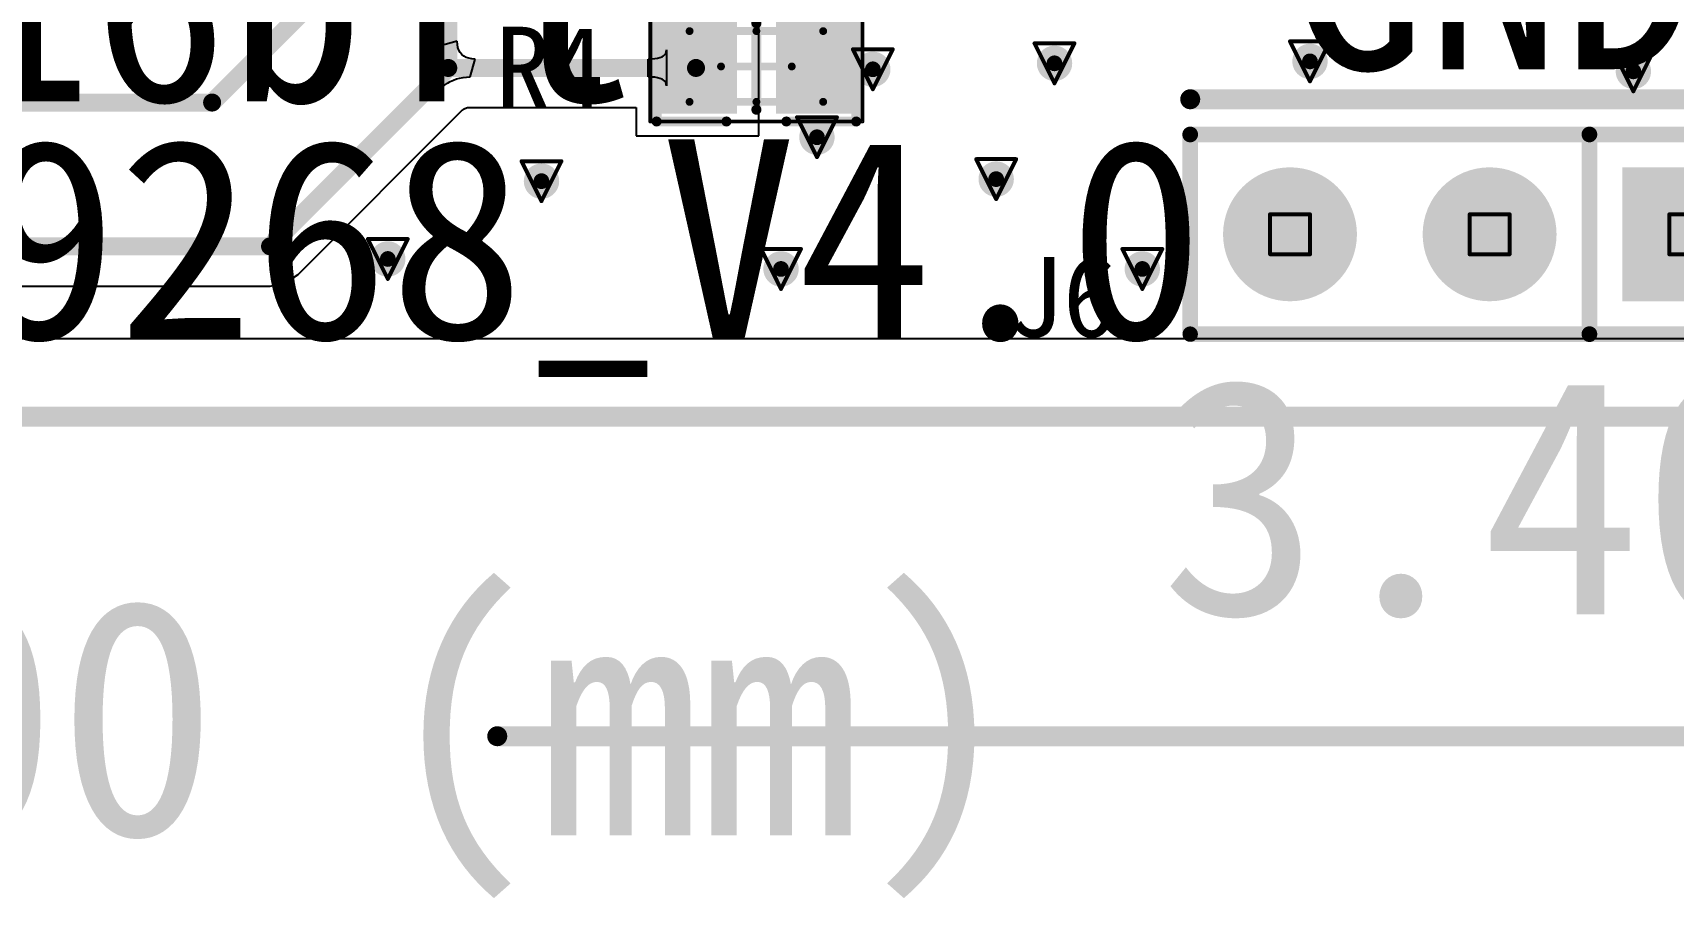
# Model space of a CAD drawing. Header units: millimetres. Extents: x 80 to 220, y 44 to 120.
# Drawn here: x 120.66 to 141.53, y 43.82 to 54.83 of the extents above; entities that cross this region are included whole.
import ezdxf

# ---------------------------------------------------------------- set-up
doc = ezdxf.new("R2010")
doc.units = ezdxf.units.MM
for name, color, linetype in [('BottomLayer', 5, 'Continuous'), ('BottomSolder', 6, 'Continuous'), ('DrillDrawing', 1, 'Continuous'), ('KeepOutLayer', 6, 'Continuous'), ('Mechanical13', 56, 'Continuous'), ('Mechanical15', 56, 'Continuous'), ('MultiLayer', 9, 'Continuous'), ('PadHoleLayer', 156, 'Continuous'), ('TopLayer', 1, 'Continuous'), ('TopOverlay', 2, 'Continuous'), ('TopPaste', 8, 'Continuous'), ('TopSolder', 216, 'Continuous'), ('ViaHoleLayer', 16, 'Continuous')]:
    doc.layers.add(name, color=color, linetype=linetype)

# ---------------------------------------------------------------- blocks, each defined once
blk = doc.blocks.new('R0603_71')
at = {"layer": 'Mechanical13', "const_width": 0.1}
for points in [[(-0.85, 0.45), (0.85, 0.45)], [(-0.85, -0.45), (-0.85, 0.45)], [(0.85, -0.45), (0.85, 0.45)], [(-0.85, -0.45), (0.85, -0.45)]]:
    blk.add_lwpolyline(points, dxfattribs=at)
at = {"layer": 'Mechanical13', "const_width": 0.05}
for points in [[(-0.875, 0.45, 1), (-0.825, 0.45, 1)], [(-0.875, 0.45, 1), (-0.825, 0.45, 1)], [(0.825, 0.45, 1), (0.875, 0.45, 1)], [(0.825, 0.45, 1), (0.875, 0.45, 1)], [(-0.875, -0.45, 1), (-0.825, -0.45, 1)], [(-0.875, -0.45, 1), (-0.825, -0.45, 1)], [(0.825, -0.45, 1), (0.875, -0.45, 1)], [(0.825, -0.45, 1), (0.875, -0.45, 1)]]:
    blk.add_lwpolyline(points, format="xyb", close=True, dxfattribs=at)
at = {"layer": 'Mechanical15'}
for points, const_width in [([(-1.35, -0.7), (-1.35, 0.7)], 0.05), ([(-1.35, 0.7), (1.35, 0.7)], 0.05), ([(1.35, -0.7), (1.35, 0.7)], 0.05), ([(0, -0.45), (0, 0.45)], 0.1), ([(-0.45, 0), (0.45, 0)], 0.1), ([(-1.35, -0.7), (1.35, -0.7)], 0.05)]:
    blk.add_lwpolyline(points, dxfattribs=dict(at, const_width=const_width))
for points, const_width in [([(-1.362, 0.7, 1), (-1.338, 0.7, 1)], 0.025), ([(-1.362, 0.7, 1), (-1.338, 0.7, 1)], 0.025), ([(1.338, 0.7, 1), (1.362, 0.7, 1)], 0.025), ([(1.338, 0.7, 1), (1.362, 0.7, 1)], 0.025), ([(-0.025, 0.45, 1), (0.025, 0.45, 1)], 0.05), ([(-0.475, 0, 1), (-0.425, 0, 1)], 0.05), ([(0.425, 0, 1), (0.475, 0, 1)], 0.05), ([(-0.025, -0.45, 1), (0.025, -0.45, 1)], 0.05), ([(-1.362, -0.7, 1), (-1.338, -0.7, 1)], 0.025), ([(-1.362, -0.7, 1), (-1.338, -0.7, 1)], 0.025), ([(1.338, -0.7, 1), (1.362, -0.7, 1)], 0.025), ([(1.338, -0.7, 1), (1.362, -0.7, 1)], 0.025)]:
    blk.add_lwpolyline(points, format="xyb", close=True, dxfattribs=dict(at, const_width=const_width))
at = {"layer": 'TopLayer'}
for points in [[(-0.35, -0.5), (-0.35, 0.5), (-1.15, -0.5), (-1.15, 0.5)], [(1.15, -0.5), (1.15, 0.5), (0.35, -0.5), (0.35, 0.5)]]:
    blk.add_solid(points, dxfattribs=at)
at = {"layer": 'TopOverlay', "const_width": 0.127}
for points in [[(-1.27, 0.7), (-0.381, 0.7)], [(-1.27, -0.7), (-1.27, 0.7)], [(0.381, 0.7), (1.27, 0.7)], [(1.27, -0.7), (1.27, 0.7)], [(0, -0.55), (0, 0.55)], [(-1.27, -0.7), (-0.381, -0.7)], [(0.381, -0.7), (1.27, -0.7)]]:
    blk.add_lwpolyline(points, dxfattribs=at)
at = {"layer": 'TopOverlay', "const_width": 0.0635}
for points in [[(-1.302, 0.7, 1), (-1.238, 0.7, 1)], [(-1.302, 0.7, 1), (-1.238, 0.7, 1)], [(-0.413, 0.7, 1), (-0.349, 0.7, 1)], [(0.349, 0.7, 1), (0.413, 0.7, 1)], [(1.238, 0.7, 1), (1.302, 0.7, 1)], [(1.238, 0.7, 1), (1.302, 0.7, 1)], [(-0.032, 0.55, 1), (0.032, 0.55, 1)], [(-0.032, -0.55, 1), (0.032, -0.55, 1)], [(-1.302, -0.7, 1), (-1.238, -0.7, 1)], [(-1.302, -0.7, 1), (-1.238, -0.7, 1)], [(-0.413, -0.7, 1), (-0.349, -0.7, 1)], [(0.349, -0.7, 1), (0.413, -0.7, 1)], [(1.238, -0.7, 1), (1.302, -0.7, 1)], [(1.238, -0.7, 1), (1.302, -0.7, 1)]]:
    blk.add_lwpolyline(points, format="xyb", close=True, dxfattribs=at)
at = {"layer": 'TopPaste'}
for points in [[(-0.35, -0.5), (-0.35, 0.5), (-1.15, -0.5), (-1.15, 0.5)], [(1.15, -0.5), (1.15, 0.5), (0.35, -0.5), (0.35, 0.5)]]:
    blk.add_solid(points, dxfattribs=at)
at = {"layer": 'TopSolder'}
for points in [[(-0.248, -0.602), (-0.248, 0.602), (-1.252, -0.602), (-1.252, 0.602)], [(1.252, -0.602), (1.252, 0.602), (0.248, -0.602), (0.248, 0.602)]]:
    blk.add_solid(points, dxfattribs=at)
blk = doc.blocks.new('PIN_HDR1X3_2_54___80')
at = {"layer": 'BottomLayer', "const_width": 0.75}
for points in [[(-0.375, 0, 1), (0.375, 0, 1)], [(2.165, 0, 1), (2.915, 0, 1)]]:
    blk.add_lwpolyline(points, format="xyb", close=True, dxfattribs=at)
at = {"layer": 'BottomLayer'}
blk.add_solid([(-3.29, -0.75), (-1.79, -0.75), (-3.29, 0.75), (-1.79, 0.75)], dxfattribs=at)
at = {"layer": 'BottomSolder', "const_width": 0.852}
for points in [[(-0.426, 0, 1), (0.426, 0, 1)], [(2.114, 0, 1), (2.966, 0, 1)]]:
    blk.add_lwpolyline(points, format="xyb", close=True, dxfattribs=at)
at = {"layer": 'BottomSolder'}
blk.add_solid([(-3.392, -0.852), (-1.688, -0.852), (-3.392, 0.852), (-1.688, 0.852)], dxfattribs=at)
at = {"layer": 'MultiLayer', "const_width": 0.75}
for points in [[(-0.375, 0, 1), (0.375, 0, 1)], [(2.165, 0, 1), (2.915, 0, 1)]]:
    blk.add_lwpolyline(points, format="xyb", close=True, dxfattribs=at)
at = {"layer": 'MultiLayer'}
blk.add_solid([(-3.29, -0.75), (-1.79, -0.75), (-3.29, 0.75), (-1.79, 0.75)], dxfattribs=at)
at = {"layer": 'PadHoleLayer', "const_width": 0.45}
for points in [[(-2.765, 0, 1), (-2.315, 0, 1)], [(-0.225, 0, 1), (0.225, 0, 1)], [(2.315, 0, 1), (2.765, 0, 1)]]:
    blk.add_lwpolyline(points, format="xyb", close=True, dxfattribs=at)
at = {"layer": 'TopLayer', "const_width": 0.75}
for points in [[(-0.375, 0, 1), (0.375, 0, 1)], [(2.165, 0, 1), (2.915, 0, 1)]]:
    blk.add_lwpolyline(points, format="xyb", close=True, dxfattribs=at)
at = {"layer": 'TopLayer'}
blk.add_solid([(-3.29, -0.75), (-1.79, -0.75), (-3.29, 0.75), (-1.79, 0.75)], dxfattribs=at)
at = {"layer": 'TopOverlay'}
for points, const_width in [([(-3.81, 1.27), (-3.81, -1.27)], 0.2), ([(3.81, 1.27), (-3.81, 1.27)], 0.196), ([(-1.27, 1.27), (-1.27, -1.27)], 0.2), ([(3.81, 1.27), (3.81, -1.27)], 0.196), ([(3.81, -1.27), (-3.81, -1.27)], 0.2)]:
    blk.add_lwpolyline(points, dxfattribs=dict(at, const_width=const_width))
for points, const_width in [([(-3.86, 1.27, 1), (-3.76, 1.27, 1)], 0.1), ([(-3.859, 1.27, 1), (-3.761, 1.27, 1)], 0.0978), ([(-1.32, 1.27, 1), (-1.22, 1.27, 1)], 0.1), ([(3.761, 1.27, 1), (3.859, 1.27, 1)], 0.0978), ([(3.761, 1.27, 1), (3.859, 1.27, 1)], 0.0978), ([(-3.86, -1.27, 1), (-3.76, -1.27, 1)], 0.1), ([(-3.86, -1.27, 1), (-3.76, -1.27, 1)], 0.1), ([(-1.32, -1.27, 1), (-1.22, -1.27, 1)], 0.1), ([(3.76, -1.27, 1), (3.86, -1.27, 1)], 0.1), ([(3.761, -1.27, 1), (3.859, -1.27, 1)], 0.0978)]:
    blk.add_lwpolyline(points, format="xyb", close=True, dxfattribs=dict(at, const_width=const_width))
at = {"layer": 'TopSolder', "const_width": 0.852}
for points in [[(-0.426, 0, 1), (0.426, 0, 1)], [(2.114, 0, 1), (2.966, 0, 1)]]:
    blk.add_lwpolyline(points, format="xyb", close=True, dxfattribs=at)
at = {"layer": 'TopSolder'}
blk.add_solid([(-3.392, -0.852), (-1.688, -0.852), (-3.392, 0.852), (-1.688, 0.852)], dxfattribs=at)

msp = doc.modelspace()

# ---------------------------------------------------------------- linework, layer by layer
at = {"layer": 'BottomLayer'}
msp.add_line((143.483, 50.934), (110.699, 50.934), dxfattribs=at)
at = {"layer": 'BottomLayer', "const_width": 0.225}
for points in [[(136.796, 54.464, 1), (137.021, 54.464, 1)], [(131.233, 54.363, 1), (131.458, 54.363, 1)], [(133.545, 54.439, 1), (133.77, 54.439, 1)], [(140.911, 54.337, 1), (141.136, 54.337, 1)], [(130.522, 53.499, 1), (130.747, 53.499, 1)], [(127.017, 52.94, 1), (127.242, 52.94, 1)], [(132.803, 52.966, 1), (133.028, 52.966, 1)], [(125.061, 51.95, 1), (125.286, 51.95, 1)], [(130.065, 51.823, 1), (130.29, 51.823, 1)], [(134.662, 51.823, 1), (134.887, 51.823, 1)]]:
    msp.add_lwpolyline(points, format="xyb", close=True, dxfattribs=at)
at = {"layer": 'DrillDrawing', "const_width": 0.0508}
for points in [[(133.403, 54.693), (133.911, 54.693)], [(133.403, 54.693), (133.657, 54.185)], [(133.657, 54.185), (133.911, 54.693)], [(136.654, 54.718), (137.162, 54.718)], [(136.654, 54.718), (136.908, 54.21)], [(136.908, 54.21), (137.162, 54.718)], [(131.092, 54.617), (131.6, 54.617)], [(131.092, 54.617), (131.346, 54.109)], [(131.346, 54.109), (131.6, 54.617)], [(140.769, 54.591), (141.277, 54.591)], [(140.769, 54.591), (141.023, 54.083)], [(141.023, 54.083), (141.277, 54.591)], [(130.381, 53.753), (130.889, 53.753)], [(130.381, 53.753), (130.635, 53.245)], [(130.635, 53.245), (130.889, 53.753)], [(132.661, 53.22), (133.169, 53.22)], [(132.661, 53.22), (132.915, 52.712)], [(132.915, 52.712), (133.169, 53.22)], [(126.875, 53.194), (127.383, 53.194)], [(126.875, 53.194), (127.129, 52.686)], [(127.129, 52.686), (127.383, 53.194)], [(136.4, 52.518), (136.908, 52.518)], [(136.4, 52.01), (136.4, 52.518)], [(136.908, 52.01), (136.908, 52.518)], [(138.94, 52.518), (139.448, 52.518)], [(138.94, 52.01), (138.94, 52.518)], [(139.448, 52.01), (139.448, 52.518)], [(141.48, 52.518), (141.988, 52.518)], [(141.48, 52.01), (141.48, 52.518)], [(124.92, 52.204), (125.428, 52.204)], [(124.92, 52.204), (125.174, 51.696)], [(125.174, 51.696), (125.428, 52.204)], [(129.923, 52.077), (130.431, 52.077)], [(129.923, 52.077), (130.177, 51.569)], [(130.177, 51.569), (130.431, 52.077)], [(134.521, 52.077), (135.029, 52.077)], [(134.521, 52.077), (134.775, 51.569)], [(134.775, 51.569), (135.029, 52.077)], [(136.4, 52.01), (136.908, 52.01)], [(138.94, 52.01), (139.448, 52.01)], [(141.48, 52.01), (141.988, 52.01)]]:
    msp.add_lwpolyline(points, dxfattribs=at)
at = {"layer": 'DrillDrawing', "const_width": 0.0254}
for points in [[(133.39, 54.693, 1), (133.416, 54.693, 1)], [(133.39, 54.693, 1), (133.416, 54.693, 1)], [(133.898, 54.693, 1), (133.924, 54.693, 1)], [(133.898, 54.693, 1), (133.924, 54.693, 1)], [(136.642, 54.718, 1), (136.667, 54.718, 1)], [(136.642, 54.718, 1), (136.667, 54.718, 1)], [(137.15, 54.718, 1), (137.175, 54.718, 1)], [(137.15, 54.718, 1), (137.175, 54.718, 1)], [(131.079, 54.617, 1), (131.104, 54.617, 1)], [(131.079, 54.617, 1), (131.104, 54.617, 1)], [(131.587, 54.617, 1), (131.612, 54.617, 1)], [(131.587, 54.617, 1), (131.612, 54.617, 1)], [(140.756, 54.591, 1), (140.782, 54.591, 1)], [(140.756, 54.591, 1), (140.782, 54.591, 1)], [(141.264, 54.591, 1), (141.29, 54.591, 1)], [(141.264, 54.591, 1), (141.29, 54.591, 1)], [(131.333, 54.109, 1), (131.358, 54.109, 1)], [(131.333, 54.109, 1), (131.358, 54.109, 1)], [(133.644, 54.185, 1), (133.67, 54.185, 1)], [(133.644, 54.185, 1), (133.67, 54.185, 1)], [(136.896, 54.21, 1), (136.921, 54.21, 1)], [(136.896, 54.21, 1), (136.921, 54.21, 1)], [(141.01, 54.083, 1), (141.036, 54.083, 1)], [(141.01, 54.083, 1), (141.036, 54.083, 1)], [(130.368, 53.753, 1), (130.393, 53.753, 1)], [(130.368, 53.753, 1), (130.393, 53.753, 1)], [(130.876, 53.753, 1), (130.901, 53.753, 1)], [(130.876, 53.753, 1), (130.901, 53.753, 1)], [(130.622, 53.245, 1), (130.647, 53.245, 1)], [(130.622, 53.245, 1), (130.647, 53.245, 1)], [(132.649, 53.22, 1), (132.674, 53.22, 1)], [(132.649, 53.22, 1), (132.674, 53.22, 1)], [(133.157, 53.22, 1), (133.182, 53.22, 1)], [(133.157, 53.22, 1), (133.182, 53.22, 1)], [(126.863, 53.194, 1), (126.888, 53.194, 1)], [(126.863, 53.194, 1), (126.888, 53.194, 1)], [(127.371, 53.194, 1), (127.396, 53.194, 1)], [(127.371, 53.194, 1), (127.396, 53.194, 1)], [(127.117, 52.686, 1), (127.142, 52.686, 1)], [(127.117, 52.686, 1), (127.142, 52.686, 1)], [(132.903, 52.712, 1), (132.928, 52.712, 1)], [(132.903, 52.712, 1), (132.928, 52.712, 1)], [(136.388, 52.518, 1), (136.413, 52.518, 1)], [(136.388, 52.518, 1), (136.413, 52.518, 1)], [(136.896, 52.518, 1), (136.921, 52.518, 1)], [(136.896, 52.518, 1), (136.921, 52.518, 1)], [(138.928, 52.518, 1), (138.953, 52.518, 1)], [(138.928, 52.518, 1), (138.953, 52.518, 1)], [(139.436, 52.518, 1), (139.461, 52.518, 1)], [(139.436, 52.518, 1), (139.461, 52.518, 1)], [(141.468, 52.518, 1), (141.493, 52.518, 1)], [(141.468, 52.518, 1), (141.493, 52.518, 1)], [(124.907, 52.204, 1), (124.932, 52.204, 1)], [(124.907, 52.204, 1), (124.932, 52.204, 1)], [(125.415, 52.204, 1), (125.44, 52.204, 1)], [(125.415, 52.204, 1), (125.44, 52.204, 1)], [(129.911, 52.077, 1), (129.936, 52.077, 1)], [(129.911, 52.077, 1), (129.936, 52.077, 1)], [(130.419, 52.077, 1), (130.444, 52.077, 1)], [(130.419, 52.077, 1), (130.444, 52.077, 1)], [(134.508, 52.077, 1), (134.533, 52.077, 1)], [(134.508, 52.077, 1), (134.533, 52.077, 1)], [(135.016, 52.077, 1), (135.041, 52.077, 1)], [(135.016, 52.077, 1), (135.041, 52.077, 1)], [(136.388, 52.01, 1), (136.413, 52.01, 1)], [(136.388, 52.01, 1), (136.413, 52.01, 1)], [(136.896, 52.01, 1), (136.921, 52.01, 1)], [(136.896, 52.01, 1), (136.921, 52.01, 1)], [(138.928, 52.01, 1), (138.953, 52.01, 1)], [(138.928, 52.01, 1), (138.953, 52.01, 1)], [(139.436, 52.01, 1), (139.461, 52.01, 1)], [(139.436, 52.01, 1), (139.461, 52.01, 1)], [(141.468, 52.01, 1), (141.493, 52.01, 1)], [(141.468, 52.01, 1), (141.493, 52.01, 1)], [(125.161, 51.696, 1), (125.186, 51.696, 1)], [(125.161, 51.696, 1), (125.186, 51.696, 1)], [(130.165, 51.569, 1), (130.19, 51.569, 1)], [(130.165, 51.569, 1), (130.19, 51.569, 1)], [(134.762, 51.569, 1), (134.787, 51.569, 1)], [(134.762, 51.569, 1), (134.787, 51.569, 1)]]:
    msp.add_lwpolyline(points, format="xyb", close=True, dxfattribs=at)
at = {"layer": 'KeepOutLayer', "const_width": 0.254}
msp.add_lwpolyline([(84.813, 49.943), (150.313, 49.943)], dxfattribs=at)
at = {"layer": 'MultiLayer', "const_width": 0.225}
for points in [[(136.796, 54.464, 1), (137.021, 54.464, 1)], [(131.233, 54.363, 1), (131.458, 54.363, 1)], [(133.545, 54.439, 1), (133.77, 54.439, 1)], [(140.911, 54.337, 1), (141.136, 54.337, 1)], [(130.522, 53.499, 1), (130.747, 53.499, 1)], [(127.017, 52.94, 1), (127.242, 52.94, 1)], [(132.803, 52.966, 1), (133.028, 52.966, 1)], [(125.061, 51.95, 1), (125.286, 51.95, 1)], [(130.065, 51.823, 1), (130.29, 51.823, 1)], [(134.662, 51.823, 1), (134.887, 51.823, 1)]]:
    msp.add_lwpolyline(points, format="xyb", close=True, dxfattribs=at)
at = {"layer": 'TopLayer'}
for p, q in [((129.895, 53.518), (129.895, 55.188)), ((126.058, 54.723), (125.829, 54.656)), ((126.06, 54.679), (126.058, 54.723)), ((125.803, 54.484), (125.789, 54.444)), ((125.815, 54.525), (125.803, 54.484)), ((125.823, 54.567), (125.815, 54.525)), ((125.828, 54.611), (125.823, 54.567)), ((125.829, 54.656), (125.828, 54.611)), ((126.067, 54.641), (126.06, 54.679)), ((126.078, 54.606), (126.067, 54.641)), ((126.094, 54.577), (126.078, 54.606)), ((126.115, 54.551), (126.094, 54.577)), ((126.14, 54.531), (126.115, 54.551)), ((126.17, 54.515), (126.14, 54.531)), ((126.204, 54.503), (126.17, 54.515)), ((126.243, 54.497), (126.204, 54.503)), ((126.22, 54.266), (126.286, 54.494)), ((126.286, 54.494), (126.243, 54.497)), ((128.489, 54.494), (128.533, 54.495)), ((128.489, 54.266), (128.489, 54.494)), ((128.533, 54.495), (128.572, 54.499)), ((128.572, 54.499), (128.607, 54.505)), ((128.607, 54.505), (128.637, 54.513)), ((128.637, 54.513), (128.663, 54.523)), ((128.663, 54.523), (128.683, 54.535)), ((128.683, 54.535), (128.7, 54.55)), ((128.7, 54.55), (128.711, 54.567)), ((128.711, 54.567), (128.718, 54.587)), ((128.718, 54.587), (128.72, 54.609)), ((128.72, 54.609), (128.72, 54.151)), ((125.698, 54.299), (125.668, 54.266)), ((125.726, 54.333), (125.698, 54.299)), ((125.75, 54.369), (125.726, 54.333)), ((125.771, 54.406), (125.75, 54.369)), ((125.789, 54.444), (125.771, 54.406)), ((125.668, 54.266), (125.829, 54.104)), ((125.829, 54.104), (125.862, 54.135)), ((125.862, 54.135), (125.897, 54.162)), ((125.897, 54.162), (125.932, 54.186)), ((125.932, 54.186), (125.969, 54.207)), ((125.969, 54.207), (126.008, 54.225)), ((126.008, 54.225), (126.047, 54.24)), ((126.047, 54.24), (126.088, 54.251)), ((126.088, 54.251), (126.131, 54.259)), ((126.131, 54.259), (126.174, 54.264)), ((126.174, 54.264), (126.22, 54.266)), ((128.533, 54.265), (128.489, 54.266)), ((128.572, 54.261), (128.533, 54.265)), ((128.607, 54.255), (128.572, 54.261)), ((128.637, 54.247), (128.607, 54.255)), ((128.663, 54.237), (128.637, 54.247)), ((128.683, 54.225), (128.663, 54.237)), ((128.7, 54.21), (128.683, 54.225)), ((128.711, 54.193), (128.7, 54.21)), ((128.718, 54.173), (128.711, 54.193)), ((128.72, 54.151), (128.718, 54.173)), ((126.128, 53.849), (126.138, 53.856)), ((126.138, 53.856), (126.147, 53.862)), ((126.147, 53.862), (126.156, 53.866)), ((126.156, 53.866), (126.166, 53.87)), ((126.166, 53.87), (126.177, 53.872)), ((126.177, 53.872), (126.189, 53.875)), ((126.189, 53.875), (126.19, 53.875)), ((126.19, 53.875), (128.333, 53.875)), ((128.333, 53.875), (128.333, 53.518)), ((124.032, 51.754), (126.126, 53.848)), ((126.126, 53.848), (126.128, 53.849)), ((128.333, 53.518), (129.895, 53.518)), ((109.4, 51.606), (123.675, 51.606)), ((123.675, 51.606), (123.868, 51.645)), ((123.868, 51.645), (124.032, 51.754)), ((143.483, 50.934), (110.699, 50.934))]:
    msp.add_line(p, q, dxfattribs=at)
at = {"layer": 'TopLayer', "const_width": 0.229}
for points in [[(125.944, 54.38), (125.944, 72.58)], [(122.938, 53.94), (125.067, 56.069)], [(123.675, 52.111), (125.944, 54.38)], [(125.944, 54.38), (129.095, 54.38)], [(99.533, 53.94), (122.938, 53.94)], [(99.533, 52.111), (123.675, 52.111)]]:
    msp.add_lwpolyline(points, dxfattribs=at)
at = {"layer": 'TopLayer'}
for points, const_width in [([(136.796, 54.464, 1), (137.021, 54.464, 1)], 0.225), ([(125.886, 54.38, 1), (126.001, 54.38, 1)], 0.114), ([(125.886, 54.38, 1), (126.001, 54.38, 1)], 0.114), ([(125.886, 54.38, 1), (126.001, 54.38, 1)], 0.114), ([(129.038, 54.38, 1), (129.153, 54.38, 1)], 0.114), ([(131.233, 54.363, 1), (131.458, 54.363, 1)], 0.225), ([(133.545, 54.439, 1), (133.77, 54.439, 1)], 0.225), ([(140.911, 54.337, 1), (141.136, 54.337, 1)], 0.225), ([(122.881, 53.94, 1), (122.996, 53.94, 1)], 0.114), ([(122.881, 53.94, 1), (122.996, 53.94, 1)], 0.114), ([(130.522, 53.499, 1), (130.747, 53.499, 1)], 0.225), ([(127.017, 52.94, 1), (127.242, 52.94, 1)], 0.225), ([(132.803, 52.966, 1), (133.028, 52.966, 1)], 0.225), ([(123.618, 52.111, 1), (123.732, 52.111, 1)], 0.114), ([(123.618, 52.111, 1), (123.732, 52.111, 1)], 0.114), ([(125.061, 51.95, 1), (125.286, 51.95, 1)], 0.225), ([(130.065, 51.823, 1), (130.29, 51.823, 1)], 0.225), ([(134.662, 51.823, 1), (134.887, 51.823, 1)], 0.225)]:
    msp.add_lwpolyline(points, format="xyb", close=True, dxfattribs=dict(at, const_width=const_width))
at = {"layer": 'TopOverlay', "const_width": 0.254}
for points in [[(135.384, 53.982), (142.979, 53.982)], [(126.566, 45.879), (154.813, 45.879)]]:
    msp.add_lwpolyline(points, dxfattribs=at)
at = {"layer": 'TopOverlay', "const_width": 0.127}
for points in [[(135.321, 53.982, 1), (135.448, 53.982, 1)], [(126.503, 45.879, 1), (126.63, 45.879, 1)]]:
    msp.add_lwpolyline(points, format="xyb", close=True, dxfattribs=at)
at = {"layer": 'ViaHoleLayer', "const_width": 0.1}
for points in [[(133.607, 54.439, 1), (133.707, 54.439, 1)], [(136.858, 54.464, 1), (136.958, 54.464, 1)], [(131.296, 54.363, 1), (131.396, 54.363, 1)], [(140.973, 54.337, 1), (141.073, 54.337, 1)], [(130.585, 53.499, 1), (130.685, 53.499, 1)], [(127.079, 52.94, 1), (127.179, 52.94, 1)], [(132.865, 52.966, 1), (132.965, 52.966, 1)], [(125.124, 51.95, 1), (125.224, 51.95, 1)], [(130.127, 51.823, 1), (130.227, 51.823, 1)], [(134.725, 51.823, 1), (134.825, 51.823, 1)]]:
    msp.add_lwpolyline(points, format="xyb", close=True, dxfattribs=at)

# ---------------------------------------------------------------- block references
for name, p, rotation in [('R0603_71', (129.864, 54.399), 360), ('PIN_HDR1X3_2_54___80', (139.194, 52.264), 180)]:
    msp.add_blockref(name, p, dxfattribs=dict(rotation=rotation))

# ---------------------------------------------------------------- texts
at = {"layer": 'TopOverlay'}
for s, p in [('分辨率：16bit', (106.479, 53.956)), ('GND', (136.654, 54.363)), ('ADC_AD9268_V4.0', (109.641, 50.934))]:
    msp.add_text(s, height=2.54, rotation=360, dxfattribs=at).set_placement(p)
for s, height, p in [('R4', 1.016, (126.545, 53.889)), ('J6', 1.016, (133.073, 50.959)), ('3.40 (mm)', 3, (135.003, 47.428)), ('70.00 (mm)', 3, (112.806, 44.619))]:
    msp.add_text(s, height=height, dxfattribs=at).set_placement(p)

doc.saveas('drawing.dxf')
